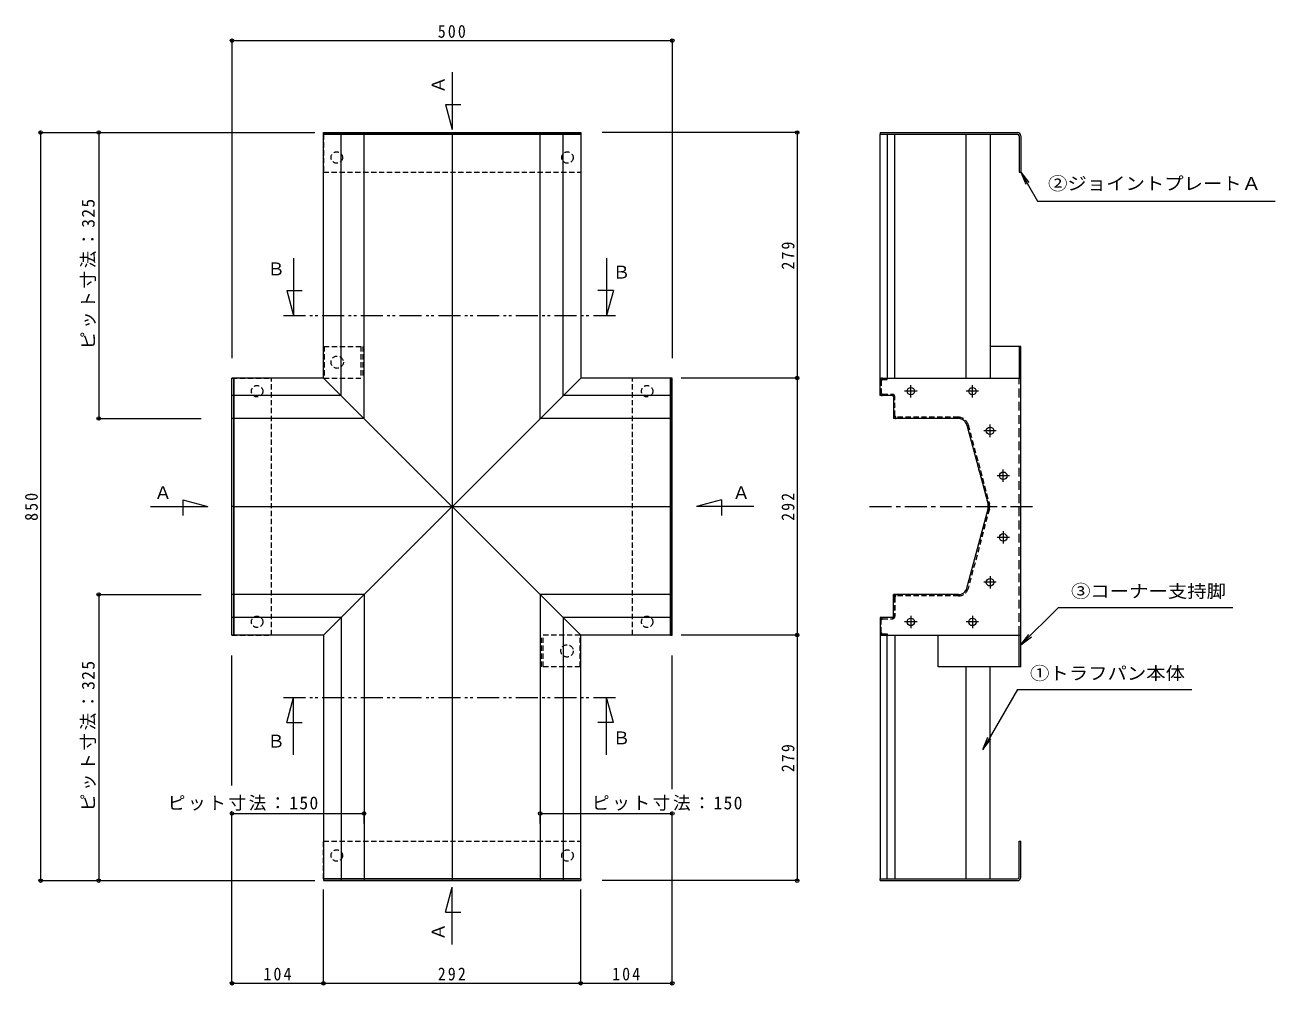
# Model space of a CAD drawing. Units: millimetres at full size, sheet at 1:5. Extents: x -1281 to 1152, y -959 to 955.
# Drawn here: x -1281 to 139, y -136 to 955 of the extents above; entities that cross this region are included whole.
import ezdxf
from ezdxf.enums import TextEntityAlignment as Align

# ---------------------------------------------------------------- set-up
doc = ezdxf.new("R2010")
doc.units = ezdxf.units.MM
doc.header["$LTSCALE"] = 5
doc.header["$PDMODE"] = 32
doc.header["$PDSIZE"] = 4
for name, pattern in [('CHAIN1', [8, 5, -1, 1, -1]), ('DASHED1', [1.8, 1.2, -0.6]), ('DASHED2', [3, 2, -1]), ('DOUBLE_CHAIN1', [8.8, 5, -1, 0.6, -0.6, 0.6, -1])]:
    doc.linetypes.add(name, pattern=pattern)
for name, color, linetype, lineweight in [('0-0_通り芯', 3, 'Continuous', 9), ('0-1_躯体', 6, 'Continuous', 9), ('0-4_その他', 7, 'Continuous', 9), ('0-5_寸法', 7, 'Continuous', 9), ('0-F_092', 7, 'Continuous', 9)]:
    doc.layers.add(name, color=color, linetype=linetype, lineweight=lineweight)
doc.styles.add('ＭＳ ゴシック', font='')
doc.styles.get('ＭＳ ゴシック').set_extended_font_data('MS Gothic')

msp = doc.modelspace()

# ---------------------------------------------------------------- linework, layer by layer
at = {"layer": '0-0_通り芯'}
for p, q in [((-941.864, 830.399), (-649.864, 830.399)), ((-941.864, 553.4), (-941.864, 830.399)), ((-921.864, 533.4), (-921.864, 830.399)), ((-895.864, 507.4), (-895.864, 830.399)), ((-795.864, 830.399), (-795.864, -15.6)), ((-695.864, 507.4), (-695.864, 830.399)), ((-669.865, 533.4), (-669.865, 830.399)), ((-649.864, 830.399), (-649.864, 553.4)), ((-309.905, 553.4), (-309.905, 830.4)), ((-301.905, 830.4), (-301.905, 553.4)), ((-292.905, 553.4), (-292.905, 830.4)), ((-212.104, 553.4), (-212.104, 830.399)), ((-1043.864, 261.4), (-1043.864, 553.4)), ((-941.864, 553.4), (-1043.864, 553.4)), ((-649.864, 553.4), (-941.864, 261.4)), ((-941.864, 553.4), (-649.864, 261.4)), ((-547.865, 553.4), (-649.865, 553.4)), ((-547.865, 261.4), (-547.865, 553.4)), ((-921.864, 533.4), (-1043.864, 533.4)), ((-547.865, 533.4), (-669.865, 533.4)), ((-895.864, 507.4), (-1043.864, 507.4)), ((-547.865, 507.4), (-695.864, 507.4)), ((-1043.864, 407.4), (-547.865, 407.4)), ((-895.864, 307.4), (-1043.864, 307.4)), ((-895.864, 307.4), (-895.864, -15.6)), ((-695.864, 307.4), (-695.864, -15.6)), ((-547.865, 307.4), (-695.864, 307.4)), ((-921.864, 281.4), (-1043.864, 281.4)), ((-921.864, 281.4), (-921.864, -15.6)), ((-669.865, 281.4), (-669.865, -15.6)), ((-547.865, 281.4), (-669.865, 281.4)), ((-941.864, 261.4), (-1043.864, 261.4)), ((-941.864, 261.4), (-941.864, -15.6)), ((-649.864, -15.6), (-649.864, 261.4)), ((-547.865, 261.4), (-649.864, 261.4)), ((-309.905, 261.399), (-309.905, -15.6)), ((-301.905, -15.6), (-301.905, 261.399)), ((-292.905, 261.399), (-292.905, -15.6)), ((-212.104, -15.6), (-212.104, 225.399)), ((-184.904, -15.6), (-184.904, 225.399)), ((-941.864, -15.6), (-649.864, -15.6)), ((-309.905, -15.6), (-184.904, -15.6))]:
    msp.add_line(p, q, dxfattribs=at)
at = {"layer": '0-0_通り芯', "linetype": 'DASHED1'}
for p, q in [((-309.905, 550.399), (-309.905, 536.399)), ((-308.405, 550.399), (-308.405, 536.399)), ((-306.905, 553.4), (-301.906, 553.4)), ((-306.905, 551.899), (-301.906, 551.899)), ((-301.906, 551.899), (-301.906, 553.4)), ((-306.905, 534.899), (-295.905, 534.899)), ((-295.905, 533.399), (-306.905, 533.399)), ((-294.406, 531.899), (-294.406, 510.399)), ((-292.906, 510.399), (-292.906, 531.899)), ((-220.927, 508.899), (-291.406, 508.899)), ((-220.927, 507.399), (-291.406, 507.399)), ((-209.818, 500.376), (-185.703, 410.375)), ((-197.87, 449.987), (-187.152, 409.987)), ((-185.703, 404.423), (-209.818, 314.422)), ((-187.152, 404.811), (-197.87, 364.811)), ((-294.406, 304.399), (-294.406, 282.899)), ((-292.906, 304.399), (-292.906, 282.899)), ((-220.927, 307.399), (-291.406, 307.399)), ((-220.927, 305.899), (-291.406, 305.899)), ((-309.905, 278.399), (-309.905, 264.399)), ((-308.405, 264.399), (-308.405, 278.399)), ((-295.905, 281.399), (-306.905, 281.399)), ((-306.905, 279.899), (-295.905, 279.899)), ((-306.905, 262.899), (-301.906, 262.899)), ((-306.905, 261.399), (-301.906, 261.399)), ((-301.906, 262.899), (-301.906, 261.399))]:
    msp.add_line(p, q, dxfattribs=at)
at = {"layer": '0-0_通り芯'}
msp.add_lwpolyline([(-309.905, 830.399), (-184.904, 830.399), (-184.904, 553.4)], dxfattribs=at)
at = {"layer": '0-0_通り芯', "linetype": 'DASHED1'}
for centre, radius, start, end in [((-306.905, 550.399), 3, 90, 180), ((-306.905, 550.399), 1.5, 90, 180), ((-306.905, 536.399), 3, 180, 270), ((-306.905, 536.399), 1.5, 180, 270), ((-295.905, 531.899), 3, 0, 90), ((-295.905, 531.899), 1.5, 0, 90), ((-291.406, 510.399), 3, 180, 270), ((-291.406, 510.399), 1.5, 180, 270), ((-220.927, 497.399), 11.5, 14.99953, 90), ((-196.811, 407.399), 10, 344.99974, 15.00026), ((-196.811, 407.399), 11.5, 344.99998, 15.00002), ((-220.927, 317.399), 11.5, 270, 344.99998), ((-291.406, 304.399), 3, 90, 180), ((-291.406, 304.399), 1.5, 90, 180), ((-306.905, 278.399), 3, 90, 180), ((-306.905, 278.399), 1.5, 90, 180), ((-295.905, 282.9), 3, 270, 0), ((-295.905, 282.9), 1.5, 270, 0), ((-295.905, 282.899), 3, 270, 0), ((-295.905, 282.899), 1.5, 270, 0), ((-306.905, 264.399), 3, 180, 270), ((-306.905, 264.399), 1.5, 180, 270)]:
    msp.add_arc(centre, radius, start, end, dxfattribs=at)
at = {"layer": '0-1_躯体'}
for p, q in [((-941.864, 832.4), (-649.864, 832.4)), ((-941.864, 830.399), (-941.864, 832.4)), ((-649.864, 830.399), (-941.864, 830.399)), ((-921.864, 830.399), (-921.864, 832.4)), ((-895.864, 830.399), (-895.864, 832.4)), ((-795.864, 830.399), (-795.864, 832.4)), ((-695.864, 830.399), (-695.864, 832.4)), ((-669.865, 830.399), (-669.865, 832.4)), ((-649.864, 830.399), (-649.864, 832.4)), ((-309.905, 832.4), (-153.905, 832.4)), ((-309.905, 832.4), (-309.905, 830.4)), ((-309.905, 830.4), (-153.905, 830.4)), ((-151.906, 828.399), (-151.906, 787.4)), ((-149.906, 828.399), (-149.906, 787.4)), ((-151.906, 787.4), (-149.906, 787.4)), ((-149.905, 589.4), (-184.904, 589.4)), ((-151.905, 589.4), (-151.905, 553.4)), ((-149.905, 225.399), (-149.905, 589.4)), ((-1045.864, 261.4), (-1045.864, 553.4)), ((-1043.864, 553.4), (-1045.864, 553.4)), ((-1043.864, 553.4), (-1043.864, 261.4)), ((-547.865, 553.4), (-547.865, 261.4)), ((-547.865, 553.4), (-545.864, 553.4)), ((-545.864, 261.4), (-545.864, 553.4)), ((-1043.864, 533.4), (-1045.864, 533.4)), ((-547.865, 533.4), (-545.864, 533.4)), ((-294.406, 533.399), (-309.905, 533.399)), ((-294.406, 533.399), (-294.406, 507.399)), ((-1043.864, 507.4), (-1045.864, 507.4)), ((-547.865, 507.4), (-545.864, 507.4)), ((-220.927, 507.399), (-294.406, 507.399)), ((-211.268, 499.987), (-187.152, 409.987)), ((-1043.864, 407.4), (-1045.864, 407.4)), ((-547.865, 407.4), (-545.864, 407.4)), ((-211.268, 314.811), (-187.152, 404.811)), ((-1043.864, 307.4), (-1045.864, 307.4)), ((-547.865, 307.4), (-545.864, 307.4)), ((-294.406, 281.399), (-294.406, 307.399)), ((-220.927, 307.399), (-294.406, 307.399)), ((-1043.864, 281.4), (-1045.864, 281.4)), ((-547.865, 281.4), (-545.864, 281.4)), ((-309.905, 281.399), (-309.905, 261.399)), ((-294.406, 281.399), (-309.905, 281.399)), ((-1043.864, 261.4), (-1045.864, 261.4)), ((-547.865, 261.4), (-545.864, 261.4)), ((-309.905, 261.399), (-149.905, 261.399)), ((-243.905, 225.399), (-243.905, 261.399)), ((-151.905, 225.399), (-151.905, 261.399)), ((-149.905, 225.399), (-243.905, 225.399)), ((-151.906, 27.4), (-149.906, 27.4)), ((-151.906, -13.599), (-151.906, 27.4)), ((-149.906, -13.599), (-149.906, 27.4)), ((-649.864, -15.6), (-941.864, -15.6)), ((-941.864, -15.6), (-941.864, -17.6)), ((-941.864, -17.6), (-649.864, -17.6)), ((-921.864, -15.6), (-921.864, -17.6)), ((-895.864, -15.6), (-895.864, -17.6)), ((-795.864, -15.6), (-795.864, -17.6)), ((-695.864, -15.6), (-695.864, -17.6)), ((-669.865, -15.6), (-669.865, -17.6)), ((-649.864, -15.6), (-649.864, -17.6)), ((-309.905, -15.6), (-153.905, -15.6)), ((-309.905, -17.6), (-309.905, -15.6)), ((-309.905, -17.6), (-153.905, -17.6))]:
    msp.add_line(p, q, dxfattribs=at)
at = {"layer": '0-1_躯体', "linetype": 'DASHED1'}
for p, q in [((-649.864, 832.4), (-649.864, 787.4)), ((-941.365, 589.4), (-941.365, 553.4)), ((-899.364, 589.4), (-899.364, 553.4)), ((-1045.864, 553.4), (-1000.864, 553.4)), ((-941.365, 553.4), (-897.364, 553.4)), ((-545.864, 553.4), (-590.864, 553.4)), ((-650.364, 261.4), (-694.364, 261.4)), ((-692.364, 225.4), (-692.364, 261.4)), ((-650.364, 225.4), (-650.364, 261.4)), ((-649.864, -17.6), (-649.864, 27.4))]:
    msp.add_line(p, q, dxfattribs=at)
at = {"layer": '0-1_躯体', "linetype": 'CHAIN1'}
for p, q in [((-274.902, 531.413), (-274.902, 545.486)), ((-204.906, 531.413), (-204.906, 545.486)), ((-267.866, 538.449), (-281.939, 538.449)), ((-197.869, 538.449), (-211.942, 538.449)), ((-184.905, 486.364), (-184.905, 500.437)), ((-177.869, 493.401), (-191.942, 493.401)), ((-162.869, 442.4), (-176.942, 442.4)), ((-169.905, 435.363), (-169.905, 449.436)), ((-321.716, 407.4), (-133.504, 407.4)), ((-162.869, 372.4), (-176.942, 372.4)), ((-169.905, 379.437), (-169.905, 365.364)), ((-184.905, 328.436), (-184.905, 314.363)), ((-177.869, 321.399), (-191.942, 321.399)), ((-267.866, 276.351), (-281.939, 276.351)), ((-274.902, 283.387), (-274.902, 269.314)), ((-197.869, 276.351), (-211.942, 276.351)), ((-204.906, 283.387), (-204.906, 269.314))]:
    msp.add_line(p, q, dxfattribs=at)
at = {"layer": '0-1_躯体', "linetype": 'DASHED2'}
msp.add_line((-151.905, 261.399), (-151.905, 553.4), dxfattribs=at)
at = {"layer": '0-1_躯体', "linetype": 'DASHED1'}
for points in [[(-941.864, 830.399), (-941.864, 787.4), (-649.864, 787.4)], [(-941.365, 589.4), (-897.364, 589.4), (-897.364, 553.4)], [(-1045.864, 261.4), (-1000.864, 261.4), (-1000.864, 553.4)], [(-545.864, 261.4), (-590.864, 261.4), (-590.864, 553.4)], [(-650.364, 225.4), (-694.364, 225.4), (-694.364, 261.4)], [(-941.864, -15.6), (-941.864, 27.4), (-649.864, 27.4)]]:
    msp.add_lwpolyline(points, dxfattribs=at)
at = {"layer": '0-1_躯体'}
msp.add_lwpolyline([(-309.905, 533.399), (-309.905, 553.4), (-149.905, 553.4)], dxfattribs=at)
at = {"layer": '0-1_躯体', "linetype": 'DASHED1'}
for centre in [(-926.365, 571.4), (-665.364, 243.4)]:
    msp.add_circle(centre, 7, dxfattribs=at)
at = {"layer": '0-1_躯体'}
for centre in [(-274.902, 538.449), (-204.906, 538.449), (-184.905, 493.401), (-169.905, 442.4), (-169.905, 372.4), (-184.905, 321.399), (-274.902, 276.351), (-204.906, 276.351)]:
    msp.add_circle(centre, 4.25, dxfattribs=at)
for centre, radius, start, end in [((-153.905, 828.399), 4, 0, 90), ((-153.905, 828.399), 2, 0, 90), ((-220.927, 497.399), 10, 15.00026, 89.9995), ((-196.811, 407.399), 10, 344.99974, 15.00026), ((-220.927, 317.399), 10, 270, 344.99988), ((-153.905, -13.599), 2, 270, 0), ((-153.905, -13.599), 4, 270, 0)]:
    msp.add_arc(centre, radius, start, end, dxfattribs=at)
at = {"layer": '0-4_その他'}
for p, q in [((-1264.728, 832.4), (-951.864, 832.4)), ((-1263.228, 832.4), (-1263.228, -17.6)), ((-1197.237, 832.4), (-1197.237, 507.4)), ((-402.407, 832.4), (-625.319, 832.4)), ((-403.907, 832.4), (-403.907, 553.4)), ((-402.407, 553.4), (-535.864, 553.4)), ((-403.907, 553.4), (-403.907, 261.4)), ((-1198.737, 507.4), (-1080.864, 507.4)), ((-1198.737, 307.4), (-1080.864, 307.4)), ((-1197.237, 307.4), (-1197.237, -17.6)), ((-402.407, 261.4), (-535.864, 261.4)), ((-403.907, 261.4), (-403.907, -17.6)), ((-1045.864, 90.364), (-1045.864, 238.238)), ((-545.864, 86.301), (-545.864, 238.238)), ((-1045.864, -135.695), (-1045.864, 61.169)), ((-1045.864, 58.727), (-895.864, 58.727)), ((-695.864, 58.727), (-545.864, 58.727)), ((-545.864, -135.695), (-545.864, 60.884)), ((-1264.728, -17.6), (-951.864, -17.6)), ((-941.864, -135.695), (-941.864, -27.6)), ((-649.864, -135.695), (-649.864, -27.6)), ((-402.407, -17.6), (-625.319, -17.6)), ((-1045.864, -134.195), (-941.864, -134.195)), ((-941.864, -134.195), (-649.864, -134.195)), ((-649.864, -134.195), (-545.864, -134.195))]:
    msp.add_line(p, q, dxfattribs=at)
for p in [(-1263.228, 832.4), (-1197.237, 832.4), (-403.907, 832.4), (-403.907, 553.4), (-1197.237, 507.4), (-1197.237, 307.4), (-403.907, 261.4), (-1045.864, 58.727), (-895.864, 58.727), (-695.864, 58.727), (-545.864, 58.727), (-1263.228, -17.6), (-1197.237, -17.6), (-403.907, -17.6), (-1045.864, -134.195), (-941.864, -134.195), (-649.864, -134.195), (-545.864, -134.195)]:
    msp.add_point(p, dxfattribs=at)
at = {"layer": '0-5_寸法'}
for p, q in [((-1045.864, 938.296), (-1045.864, 575.934)), ((-545.864, 938.296), (-545.864, 575.934)), ((-1045.864, 936.796), (-545.864, 936.796))]:
    msp.add_line(p, q, dxfattribs=at)
for p in [(-1045.864, 936.796), (-545.864, 936.796)]:
    msp.add_point(p, dxfattribs=at)
at = {"layer": '0-F_092'}
for p, q in [((-795.864, 900.876), (-795.864, 835.764)), ((-803.493, 864.234), (-785.813, 864.234)), ((-803.493, 864.234), (-795.864, 835.764)), ((-149.906, 787.4), (-140.774, 775.499)), ((-149.906, 787.4), (-144.165, 773.542)), ((-976.099, 689.55), (-976.099, 624.438)), ((-620.389, 689.55), (-620.389, 624.438)), ((-983.727, 652.908), (-966.048, 652.908)), ((-983.727, 652.908), (-976.099, 624.438)), ((-612.761, 652.908), (-630.44, 652.908)), ((-612.761, 652.908), (-620.389, 624.438)), ((-1101.876, 415.028), (-1101.876, 397.349)), ((-1101.876, 415.028), (-1073.406, 407.4)), ((-489.852, 415.028), (-518.322, 407.4)), ((-489.852, 415.028), (-489.852, 397.349)), ((-1138.518, 407.4), (-1073.406, 407.4)), ((-453.211, 407.4), (-518.322, 407.4)), ((-149.905, 250.316), (-140.774, 262.216)), ((-149.905, 250.316), (-138.005, 259.448)), ((-153.774, 199.61), (-193.18, 131.356)), ((-153.774, 199.61), (44.254, 199.61)), ((-983.727, 161.891), (-976.099, 190.362)), ((-976.099, 125.25), (-976.099, 190.362)), ((-612.761, 161.891), (-620.389, 190.362)), ((-620.389, 125.25), (-620.389, 190.362)), ((-983.727, 161.891), (-966.048, 161.891)), ((-612.761, 161.891), (-630.44, 161.891)), ((-193.18, 131.356), (-187.44, 145.214)), ((-193.18, 131.356), (-184.049, 143.256)), ((-895.864, 47.366), (-895.864, 60.866)), ((-695.864, 47.366), (-695.864, 60.866)), ((-803.493, -53.39), (-795.864, -24.92)), ((-795.864, -90.032), (-795.864, -24.92)), ((-803.493, -53.39), (-785.813, -53.39))]:
    msp.add_line(p, q, dxfattribs=at)
at = {"layer": '0-F_092', "linetype": 'DOUBLE_CHAIN1'}
for p, q in [((-987.474, 624.438), (-608.319, 624.438)), ((-987.474, 190.362), (-608.319, 190.362))]:
    msp.add_line(p, q, dxfattribs=at)
at = {"layer": '0-F_092'}
for points in [[(-149.906, 787.4), (-130.872, 754.433), (138.702, 754.433)], [(-149.905, 250.316), (-107.356, 292.865), (90.835, 292.865)]]:
    msp.add_lwpolyline(points, dxfattribs=at)
at = {"layer": '0-F_092', "color": 6, "linetype": 'DASHED1'}
for centre in [(-926.864, 803.9), (-664.864, 803.9), (-1017.364, 538.4), (-574.364, 538.4), (-1017.364, 276.4), (-574.364, 276.4), (-926.864, 10.9), (-664.864, 10.9)]:
    msp.add_circle(centre, 6.5, dxfattribs=at)

# ---------------------------------------------------------------- texts
at = {"layer": '0-4_その他', "color": 2, "char_height": 14.66, "attachment_point": 7, "rotation": 90, "style": 'ＭＳ ゴシック'}
for s, insert in [('\\T1.15;ピット寸法：325', (-1200.237, 586.15)), ('\\T1.27;\\W0.9;279', (-406.907, 676.65)), ('\\T1.27;\\W0.9;850', (-1266.228, 391.15)), ('\\T1.27;\\W0.9;292', (-406.907, 391.15)), ('\\T1.15;ピット寸法：325', (-1200.237, 61.15)), ('\\T1.27;\\W0.9;279', (-406.907, 105.65))]:
    msp.add_mtext(s, dxfattribs=dict(at, insert=insert))
at = {"layer": '0-4_その他', "color": 2, "char_height": 14.66, "attachment_point": 7, "style": 'ＭＳ ゴシック'}
for s, insert in [('\\T1.15;ピット寸法：150', (-1118.81, 61.727)), ('\\T1.15;ピット寸法：150', (-637.019, 61.727)), ('\\T1.27;\\W0.9;104', (-1010.114, -131.195)), ('\\T1.27;\\W0.9;292', (-812.114, -131.195)), ('\\T1.27;\\W0.9;104', (-614.114, -131.195))]:
    msp.add_mtext(s, dxfattribs=dict(at, insert=insert))
at = {"layer": '0-5_寸法', "color": 2, "insert": (-812.114, 939.796), "char_height": 14.66, "attachment_point": 7, "style": 'ＭＳ ゴシック'}
msp.add_mtext('\\T1.27;\\W0.9;500', dxfattribs=at)
at = {"layer": '0-F_092', "style": 'ＭＳ ゴシック'}
for p in [(-799.865, 876.574), (-799.865, -85.73)]:
    msp.add_text('Ａ', height=14.66, rotation=90, dxfattribs=at).set_placement(p, align=Align.BOTTOM_LEFT)
at = {"layer": '0-F_092', "style": 'ＭＳ ゴシック', "width": 1.1}
for s, p in [('②ジョイントプレートＡ', (-119.06, 762.717)), ('③コーナー支持脚', (-92.927, 299.534)), ('①トラフパン本体', (-139.509, 206.279))]:
    msp.add_text(s, height=14.66, dxfattribs=at).set_placement(p, align=Align.BOTTOM_LEFT)
at = {"layer": '0-F_092', "style": 'ＭＳ ゴシック'}
for s, p in [('Ｂ', (-1005.787, 665.637)), ('Ｂ', (-613.573, 661.984)), ('Ａ', (-1134.216, 411.401)), ('Ａ', (-477.513, 411.401)), ('Ｂ', (-1005.787, 129.163)), ('Ｂ', (-613.573, 132.816))]:
    msp.add_text(s, height=14.66, dxfattribs=at).set_placement(p, align=Align.BOTTOM_LEFT)

doc.saveas('drawing.dxf')
